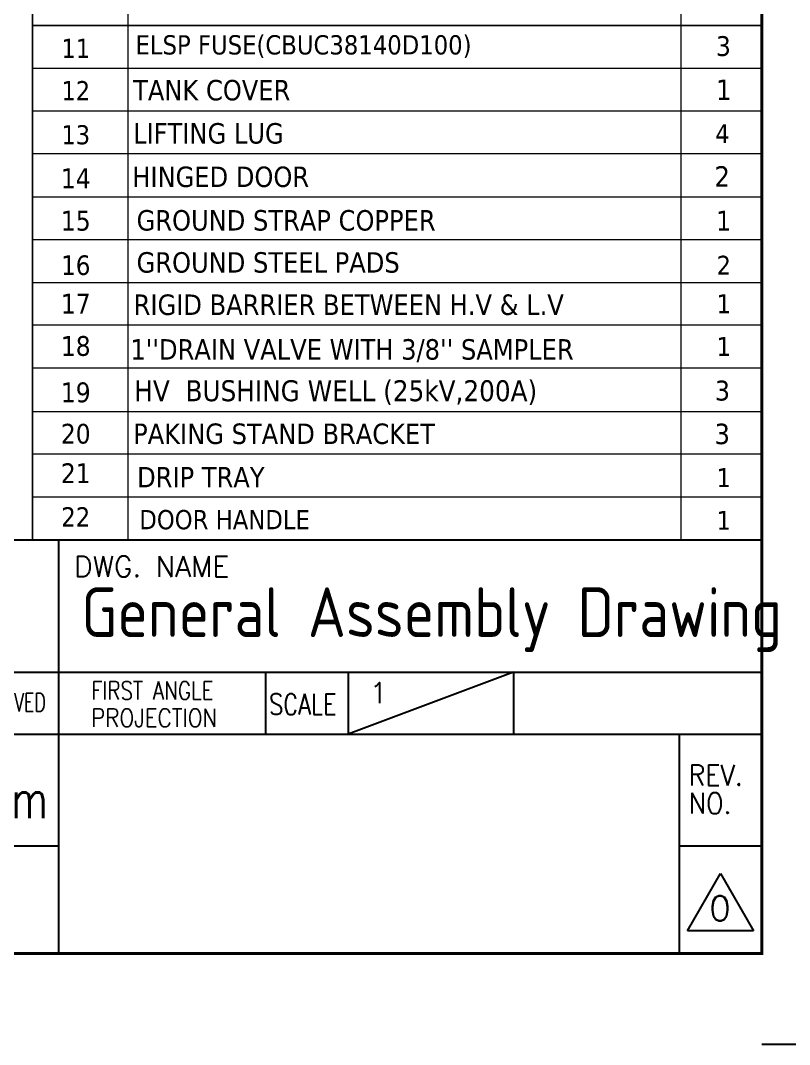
# Model space of a CAD drawing. Header units: millimetres. Extents: x 198356 to 209798, y -190593 to -183267.
# Drawn here: x 206259 to 208552, y -190593 to -187540 of the extents above; entities that cross this region are included whole.
import ezdxf

# ---------------------------------------------------------------- set-up
doc = ezdxf.new("R2010")
doc.units = ezdxf.units.MM
doc.header["$LTSCALE"] = 13
doc.layers.add('1', color=4, linetype='Continuous')
doc.layers.add('2', color=3, linetype='Continuous')
doc.layers.add('paper', color=254, linetype='Continuous', plot=False)
doc.layers.add('铁心', color=3, linetype='Continuous', lineweight=0)
doc.styles.add('ROMANS', font='romans.shx', dxfattribs={"bigfont": 'whgtxt.shx'})
doc.styles.get("Standard").update_dxf_attribs({"font": 'gbenor.shx', "bigfont": 'gbcbig.shx'})
doc.styles.add('Tahoma$001', font='tahoma.ttf', dxfattribs={"height": 2.159784})
doc.styles.add('Tahoma_txtstyle_28.05_0_0', font='tahoma.ttf')
doc.styles.add('Tahoma_txtstyle_28.49_0_0', font='tahoma.ttf')
doc.styles.add('Tahoma_txtstyle_28.73_0_0', font='tahoma.ttf')
doc.styles.add('Tahoma_txtstyle_28.76_0_0', font='tahoma.ttf')
doc.styles.add('Tahoma_txtstyle_28.82_0_0', font='tahoma.ttf')
doc.styles.add('Tahoma_txtstyle_28.87_0_0', font='tahoma.ttf')
doc.styles.add('Tahoma_txtstyle_28.88_0_0', font='tahoma.ttf')
doc.styles.add('Tahoma_txtstyle_28.93_0_0', font='tahoma.ttf')

msp = doc.modelspace()

# ---------------------------------------------------------------- linework, layer by layer
at = {"layer": '1', "const_width": 8.634}
msp.add_lwpolyline([(198997.156, -190321.999), (208469.476, -190321.999), (208469.476, -183513.769), (198997.156, -183513.769), (198997.156, -190321.999)], dxfattribs=at)
at = {"layer": '2'}
for p, q in [((204769.351, -189088.624), (208469.476, -189088.624)), ((206372.738, -189088.624), (206372.738, -190321.999)), ((198997.156, -189483.304), (208469.476, -189483.304)), ((206989.426, -189483.304), (206989.426, -189668.31)), ((207729.451, -189483.304), (207236.101, -189668.31)), ((207236.101, -189483.304), (207236.101, -189668.31)), ((207729.451, -189483.304), (207729.451, -189668.31)), ((204769.351, -189668.31), (206372.738, -189668.31)), ((206372.738, -189668.31), (208469.476, -189668.31)), ((208222.801, -189668.31), (208222.801, -190321.999)), ((204769.351, -190000.525), (206372.738, -190000.525)), ((208222.801, -190000.525), (208469.476, -190000.525)), ((208247.468, -190254.131), (208346.138, -190083.23)), ((208346.138, -190083.23), (208444.808, -190254.131)), ((208444.808, -190254.131), (208247.468, -190254.131))]:
    msp.add_line(p, q, dxfattribs=at)
at = {"layer": 'paper'}
msp.add_line((208716.151, -190593.341), (208469.476, -190593.341), dxfattribs=at)
at = {"layer": '铁心'}
for points in [[(206295.577, -189088.624), (206295.577, -186019.61)], [(206295.577, -186403.7), (206295.577, -189088.624)], [(206579.676, -186403.7), (206579.676, -189088.624)], [(208228.229, -186403.7), (208228.229, -189088.624)], [(208469.476, -189088.624), (208469.476, -186531.201)], [(206295.577, -187682.94), (206295.577, -186659.231), (206295.577, -186659.231)], [(206295.577, -189088.624), (206295.577, -187554.911), (208469.476, -187554.911)], [(206295.577, -187554.911), (206295.577, -189088.624)], [(208469.476, -187555.44), (206295.577, -187555.44), (206295.577, -187555.44)], [(206579.676, -187554.911), (206579.676, -189088.624)], [(208228.229, -187554.911), (208228.229, -189088.624)], [(208469.476, -187682.94), (206295.577, -187682.94), (206295.577, -187682.94)], [(208469.476, -187810.441), (206295.577, -187810.441), (206295.577, -187810.441)], [(208469.476, -187937.413), (206295.577, -187937.413)], [(208469.476, -188067.03), (206295.577, -188067.03)], [(208469.476, -188194.531), (206295.577, -188194.531)], [(208469.476, -188322.032), (206295.577, -188322.032)], [(208469.476, -188449.003), (206295.577, -188449.003)], [(208469.476, -188576.504), (206295.577, -188576.504), (206295.577, -188576.504)], [(208469.476, -188706.65), (206295.577, -188706.65), (206295.577, -188706.65)], [(208469.476, -188833.622), (206295.577, -188833.622), (206295.577, -188833.622)], [(208469.476, -188833.622), (206295.577, -188833.622), (206295.577, -188833.622)], [(208469.476, -188961.123), (206295.577, -188961.123), (206295.577, -188961.123)], [(208469.476, -188961.123), (206295.577, -188961.123), (206295.577, -188961.123)], [(208469.476, -189088.624), (206295.577, -189088.624), (206295.577, -189088.624)], [(208469.476, -189088.624), (206295.577, -189088.624), (206295.577, -189088.624)]]:
    msp.add_lwpolyline(points, dxfattribs=at)

# ---------------------------------------------------------------- texts
at = {"layer": '1', "color": 4}
msp.add_text('General Assembly Drawing', height=148.005, dxfattribs=at).set_placement((206441.052, -189378.384))
at = {"layer": '2', "style": 'ROMANS'}
for s, height, p in [('DWG. NAME', 61.6688, (206418.905, -189198.91)), ('1', 61.669, (207300.183, -189576.11))]:
    msp.add_text(s, height=height, dxfattribs=at).set_placement(p)
for s, height, width, p in [('FIRST ANGLE', 54.2685, 0.8, (206470.101, -189565.177)), ('APPROVED', 54.2685, 0.7, (206072.885, -189600.515)), ('SCALE', 61.6688, 0.8, (207000.328, -189609.894)), ('PROJECTION', 54.2685, 0.86, (206470.101, -189646.508)), ('REV.', 61.6688, 0.9, (208250.848, -189820.944)), ('Sam', 114.6151, 0.75, (206087.686, -189918.289)), ('NO.', 61.6688, 0.9, (208250.848, -189905.043))]:
    msp.add_text(s, height=height, dxfattribs=dict(at, width=width)).set_placement(p)
at = {"layer": '2', "color": 4, "style": 'ROMANS'}
msp.add_text('0', height=74.002, dxfattribs=at).set_placement((208313.004, -190224.528))
at = {"layer": '铁心'}
for s, height, style, p in [('ELSP FUSE(CBUC38140D100)', 57.47444, 'Tahoma_txtstyle_28.05_0_0', (206602.337, -187641.596)), ('11', 57.0667, 'Tahoma$001', (206381.288, -187651.991)), ('3', 59.071, 'Tahoma$001', (208332.584, -187646.085)), ('12', 56.9844, 'Tahoma$001', (206381.35, -187777.905)), ('TANK COVER', 60.9923, 'Tahoma$001', (206595.201, -187778.411)), ('1', 60.992, 'Tahoma$001', (208333.092, -187777.385)), ('13', 56.9657, 'Tahoma$001', (206381.364, -187909.373)), ('LIFTING LUG', 60.99226, 'Tahoma$001', (206595.201, -187907.269)), ('4', 56.282, 'Tahoma$001', (208330.89, -187905.67)), ('HINGED DOOR', 60.99226, 'Tahoma$001', (206592.634, -188036.746)), ('2', 60.992, 'Tahoma$001', (208328.295, -188035.72)), ('14', 59.1655, 'Tahoma_txtstyle_28.87_0_0', (206379.712, -188040.36)), ('15', 59.1655, 'Tahoma_txtstyle_28.87_0_0', (206379.712, -188166.708)), ('GROUND STRAP COPPER', 60.99226, 'Tahoma$001', (206605.435, -188166.557)), ('1', 59.071, 'Tahoma$001', (208333.317, -188166.663)), ('16', 58.3833, 'Tahoma_txtstyle_28.49_0_0', (206380.299, -188298.986)), ('GROUND STEEL PADS', 60.99226, 'Tahoma$001', (206605.435, -188292.005)), ('2', 56.282, 'Tahoma$001', (208334.875, -188297.976)), ('17', 59.0707, 'Tahoma_txtstyle_28.82_0_0', (206379.783, -188414.26)), ('RIGID BARRIER BETWEEN H.V & L.V', 60.99226, 'Tahoma$001', (206596.7, -188418.14)), ('1', 56.467, 'Tahoma$001', (208334.836, -188413.008)), ('18', 58.9317, 'Tahoma_txtstyle_28.76_0_0', (206379.888, -188540.094)), ("1''DRAIN VALVE WITH 3/8'' SAMPLER ", 60.99226, 'Tahoma$001', (206586.988, -188551.375)), ('1', 56.467, 'Tahoma$001', (208334.836, -188540.509)), ('19', 59.1872, 'Tahoma_txtstyle_28.88_0_0', (206379.696, -188678.599)), ('HV  BUSHING WELL (25kV,200A) ', 62.4904, 'Tahoma$001', (206598.626, -188675.318)), ('3', 59.279, 'Tahoma_txtstyle_28.93_0_0', (208329.807, -188673.32)), ('20', 58.8708, 'Tahoma_txtstyle_28.73_0_0', (206379.933, -188801.646)), ('PAKING STAND BRACKET', 60.99226, 'Tahoma$001', (206595.201, -188802.825)), ('3', 60.992, 'Tahoma$001', (208328.424, -188803.338)), ('21', 59.0707, 'Tahoma_txtstyle_28.82_0_0', (206379.783, -188919.63)), ('DRIP TRAY', 60.9923, 'Tahoma$001', (206607.044, -188932.312)), ('1', 56.282, 'Tahoma$001', (208334.875, -188931.267)), ('22', 57.4744, 'Tahoma_txtstyle_28.05_0_0', (206380.982, -189048.917)), ('DOOR HANDLE', 57.47444, 'Tahoma_txtstyle_28.05_0_0', (206613.577, -189057.183)), ('1', 56.282, 'Tahoma$001', (208334.875, -189058.767))]:
    msp.add_text(s, height=height, dxfattribs=dict(at, style=style)).set_placement(p)

doc.saveas('drawing.dxf')
